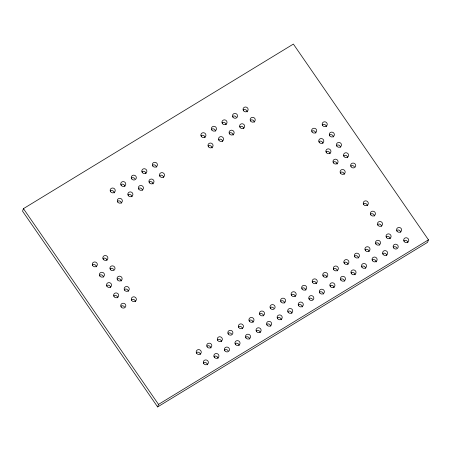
<?xml version="1.0" encoding="UTF-8"?>
<svg xmlns="http://www.w3.org/2000/svg" width="451" height="451" viewBox="0 0 451 451"><rect width="100%" height="100%" fill="white"/><g stroke="black" fill="none" stroke-linecap="round" stroke-linejoin="round"><path stroke-width="0.68" d="M23.441 208.65L22.55 211.175L157.625 406.926L427.559 242.35L428.45 239.825L293.375 44.074L23.441 208.65L158.51 404.4L157.625 406.926M158.51 404.4L428.45 239.825M203.531 362.813A2.559 2.413 19.4 0 1 207.494 364.791M196.41 352.49A2.559 2.413 19.4 0 1 200.374 354.475M214.078 356.38A2.559 2.413 19.4 0 1 218.042 358.365M206.958 346.064A2.559 2.413 19.4 0 1 210.921 348.042M224.626 349.953A2.559 2.413 19.4 0 1 228.161 350.731M217.506 339.631A2.559 2.413 19.4 0 1 221.469 341.616M235.174 343.521A2.559 2.413 19.4 0 1 239.131 345.505M228.054 333.204A2.559 2.413 19.4 0 1 231.583 333.982M245.716 337.094A2.559 2.413 19.4 0 1 249.679 339.073M238.596 326.772A2.559 2.413 19.4 0 1 242.559 328.756M256.264 330.662A2.559 2.413 19.4 0 1 260.227 332.646M249.144 320.345A2.559 2.413 19.4 0 1 253.107 322.324M266.812 324.23A2.559 2.413 19.4 0 1 270.775 326.214M259.691 313.913A2.559 2.413 19.4 0 1 263.655 315.897M277.354 317.803A2.559 2.413 19.4 0 1 281.317 319.787M270.234 307.486A2.559 2.413 19.4 0 1 273.768 308.258M287.901 311.37A2.559 2.413 19.4 0 1 291.865 313.355M280.781 301.054A2.559 2.413 19.4 0 1 284.744 303.038M298.449 304.944A2.559 2.413 19.4 0 1 302.412 306.922M291.329 294.621A2.559 2.413 19.4 0 1 295.292 296.606M308.991 298.511A2.559 2.413 19.4 0 1 312.526 299.289M301.871 288.195A2.559 2.413 19.4 0 1 305.834 290.179M319.539 292.085A2.559 2.413 19.4 0 1 323.502 294.063M312.419 281.762A2.559 2.413 19.4 0 1 316.382 283.747M330.087 285.652A2.559 2.413 19.4 0 1 334.05 287.637M322.967 275.335A2.559 2.413 19.4 0 1 326.93 277.314M340.635 279.225A2.559 2.413 19.4 0 1 344.592 281.204M333.514 268.903A2.559 2.413 19.4 0 1 337.472 270.888M351.177 272.793A2.559 2.413 19.4 0 1 355.14 274.777M344.057 262.476A2.559 2.413 19.4 0 1 348.02 264.455M361.725 266.366A2.559 2.413 19.4 0 1 365.688 268.345M354.604 256.044A2.559 2.413 19.4 0 1 358.568 258.028M372.272 259.934A2.559 2.413 19.4 0 1 376.235 261.918M365.152 249.617A2.559 2.413 19.4 0 1 369.115 251.596M382.814 253.507A2.559 2.413 19.4 0 1 386.778 255.486M375.694 243.185A2.559 2.413 19.4 0 1 379.657 245.169M393.362 247.075A2.559 2.413 19.4 0 1 396.897 247.853M386.242 236.758A2.559 2.413 19.4 0 1 390.205 238.737M403.91 240.648A2.559 2.413 19.4 0 1 407.873 242.627M396.79 230.326A2.559 2.413 19.4 0 1 400.753 232.31M311.85 131.111A2.559 2.413 19.4 0 1 315.813 133.096M322.397 124.685A2.559 2.413 19.4 0 1 326.361 126.663M318.97 141.434A2.559 2.413 19.4 0 1 322.933 143.412M329.518 135.001A2.559 2.413 19.4 0 1 333.481 136.986M326.09 151.75A2.559 2.413 19.4 0 1 330.053 153.735M336.638 145.323A2.559 2.413 19.4 0 1 340.601 147.302M333.21 162.072A2.559 2.413 19.4 0 1 337.173 164.051M343.758 155.64A2.559 2.413 19.4 0 1 347.721 157.625M340.33 172.389A2.559 2.413 19.4 0 1 344.293 174.374M350.878 165.962A2.559 2.413 19.4 0 1 354.407 166.74M208.204 145.927A2.559 2.413 19.4 0 1 212.167 147.911M201.084 135.61A2.559 2.413 19.4 0 1 205.047 137.589M218.746 139.494A2.559 2.413 19.4 0 1 222.709 141.479M211.626 129.178A2.559 2.413 19.4 0 1 215.589 131.162M229.294 133.068A2.559 2.413 19.4 0 1 233.257 135.046M222.174 122.745A2.559 2.413 19.4 0 1 226.137 124.73M239.842 126.635A2.559 2.413 19.4 0 1 243.805 128.62M232.722 116.319A2.559 2.413 19.4 0 1 236.251 117.097M250.384 120.208A2.559 2.413 19.4 0 1 254.347 122.187M243.264 109.886A2.559 2.413 19.4 0 1 247.227 111.871M117.508 201.219A2.559 2.413 19.4 0 1 121.471 203.204M110.388 190.903A2.559 2.413 19.4 0 1 114.345 192.887M128.05 194.793A2.559 2.413 19.4 0 1 132.013 196.777M120.93 184.47A2.559 2.413 19.4 0 1 124.893 186.455M138.598 188.36A2.559 2.413 19.4 0 1 142.561 190.345M131.478 178.044A2.559 2.413 19.4 0 1 135.012 178.821M149.146 181.933A2.559 2.413 19.4 0 1 153.109 183.912M142.026 171.611A2.559 2.413 19.4 0 1 145.989 173.596M159.688 175.501A2.559 2.413 19.4 0 1 163.651 177.485M152.568 165.184A2.559 2.413 19.4 0 1 156.531 167.169M131.517 299.695A2.559 2.413 19.4 0 1 135.48 301.68M120.969 306.128A2.559 2.413 19.4 0 1 124.504 306.905M124.397 289.379A2.559 2.413 19.4 0 1 128.36 291.363M113.849 295.811A2.559 2.413 19.4 0 1 117.812 297.79M117.277 279.062A2.559 2.413 19.4 0 1 121.24 281.041M106.729 285.489A2.559 2.413 19.4 0 1 110.692 287.473M110.157 268.74A2.559 2.413 19.4 0 1 113.691 269.518M99.609 275.172A2.559 2.413 19.4 0 1 103.572 277.151M103.037 258.423A2.559 2.413 19.4 0 1 107 260.402M92.489 264.85A2.559 2.413 19.4 0 1 96.452 266.834M377.696 224.373A2.559 2.413 19.4 0 1 381.659 226.357M370.575 214.056A2.559 2.413 19.4 0 1 374.539 216.035M363.455 203.734A2.559 2.413 19.4 0 1 367.418 205.718M203.739 363.636A2.559 2.413 19.4 0 0 208.136 363.489A2.559 2.413 19.4 0 0 205.667 359.915A2.559 2.413 19.4 0 0 203.739 363.636M196.619 353.313A2.559 2.413 19.4 0 0 201.016 353.172A2.559 2.413 19.4 0 0 198.547 349.598A2.559 2.413 19.4 0 0 196.619 353.313M214.281 357.203A2.559 2.413 19.4 0 0 218.679 357.062A2.559 2.413 19.4 0 0 216.215 353.488A2.559 2.413 19.4 0 0 214.281 357.203M207.161 346.887A2.559 2.413 19.4 0 0 211.558 346.746A2.559 2.413 19.4 0 0 209.095 343.166A2.559 2.413 19.4 0 0 207.161 346.887M224.829 350.777A2.559 2.413 19.4 0 0 229.226 350.63A2.559 2.413 19.4 0 0 226.763 347.056A2.559 2.413 19.4 0 0 224.829 350.777M217.709 340.454A2.559 2.413 19.4 0 0 222.106 340.313A2.559 2.413 19.4 0 0 219.643 336.739A2.559 2.413 19.4 0 0 217.709 340.454M235.377 344.344A2.559 2.413 19.4 0 0 239.774 344.203A2.559 2.413 19.4 0 0 237.305 340.629A2.559 2.413 19.4 0 0 235.377 344.344M228.257 334.028A2.559 2.413 19.4 0 0 232.654 333.881A2.559 2.413 19.4 0 0 230.185 330.307A2.559 2.413 19.4 0 0 228.257 334.028M245.925 337.917A2.559 2.413 19.4 0 0 250.322 337.771A2.559 2.413 19.4 0 0 247.853 334.197A2.559 2.413 19.4 0 0 245.925 337.917M238.804 327.595A2.559 2.413 19.4 0 0 243.202 327.454A2.559 2.413 19.4 0 0 240.733 323.88A2.559 2.413 19.4 0 0 238.804 327.595M256.467 331.485A2.559 2.413 19.4 0 0 260.864 331.344A2.559 2.413 19.4 0 0 258.4 327.77A2.559 2.413 19.4 0 0 256.467 331.485M249.347 321.168A2.559 2.413 19.4 0 0 253.744 321.022A2.559 2.413 19.4 0 0 251.28 317.448A2.559 2.413 19.4 0 0 249.347 321.168M267.015 325.053A2.559 2.413 19.4 0 0 271.412 324.912A2.559 2.413 19.4 0 0 268.943 321.337A2.559 2.413 19.4 0 0 267.015 325.053M259.894 314.736A2.559 2.413 19.4 0 0 264.292 314.595A2.559 2.413 19.4 0 0 261.822 311.021A2.559 2.413 19.4 0 0 259.894 314.736M277.562 318.626A2.559 2.413 19.4 0 0 281.96 318.485A2.559 2.413 19.4 0 0 279.49 314.911A2.559 2.413 19.4 0 0 277.562 318.626M270.442 308.304A2.559 2.413 19.4 0 0 274.839 308.163A2.559 2.413 19.4 0 0 272.37 304.588A2.559 2.413 19.4 0 0 270.442 308.304M288.104 312.193A2.559 2.413 19.4 0 0 292.502 312.053A2.559 2.413 19.4 0 0 290.038 308.478A2.559 2.413 19.4 0 0 288.104 312.193M280.984 301.877A2.559 2.413 19.4 0 0 285.382 301.736A2.559 2.413 19.4 0 0 282.918 298.162A2.559 2.413 19.4 0 0 280.984 301.877M298.652 305.767A2.559 2.413 19.4 0 0 303.049 305.626A2.559 2.413 19.4 0 0 300.586 302.052A2.559 2.413 19.4 0 0 298.652 305.767M291.532 295.444A2.559 2.413 19.4 0 0 295.929 295.304A2.559 2.413 19.4 0 0 293.46 291.729A2.559 2.413 19.4 0 0 291.532 295.444M309.2 299.334A2.559 2.413 19.4 0 0 313.597 299.193A2.559 2.413 19.4 0 0 311.128 295.619A2.559 2.413 19.4 0 0 309.2 299.334M302.08 289.018A2.559 2.413 19.4 0 0 306.477 288.877A2.559 2.413 19.4 0 0 304.008 285.303A2.559 2.413 19.4 0 0 302.08 289.018M319.742 292.908A2.559 2.413 19.4 0 0 324.139 292.767A2.559 2.413 19.4 0 0 321.676 289.192A2.559 2.413 19.4 0 0 319.742 292.908M312.622 282.585A2.559 2.413 19.4 0 0 317.019 282.444A2.559 2.413 19.4 0 0 314.556 278.87A2.559 2.413 19.4 0 0 312.622 282.585M330.29 286.475A2.559 2.413 19.4 0 0 334.687 286.334A2.559 2.413 19.4 0 0 332.224 282.76A2.559 2.413 19.4 0 0 330.29 286.475M323.17 276.159A2.559 2.413 19.4 0 0 327.567 276.018A2.559 2.413 19.4 0 0 325.103 272.443A2.559 2.413 19.4 0 0 323.17 276.159M340.838 280.048A2.559 2.413 19.4 0 0 345.235 279.908A2.559 2.413 19.4 0 0 342.766 276.333A2.559 2.413 19.4 0 0 340.838 280.048M333.717 269.726A2.559 2.413 19.4 0 0 338.115 269.585A2.559 2.413 19.4 0 0 335.645 266.011A2.559 2.413 19.4 0 0 333.717 269.726M351.385 273.616A2.559 2.413 19.4 0 0 355.783 273.475A2.559 2.413 19.4 0 0 353.313 269.901A2.559 2.413 19.4 0 0 351.385 273.616M344.265 263.299A2.559 2.413 19.4 0 0 348.662 263.159A2.559 2.413 19.4 0 0 346.193 259.584A2.559 2.413 19.4 0 0 344.265 263.299M361.928 267.189A2.559 2.413 19.4 0 0 366.325 267.048A2.559 2.413 19.4 0 0 363.861 263.474A2.559 2.413 19.4 0 0 361.928 267.189M354.807 256.867A2.559 2.413 19.4 0 0 359.205 256.726A2.559 2.413 19.4 0 0 356.741 253.152A2.559 2.413 19.4 0 0 354.807 256.867M372.475 260.757A2.559 2.413 19.4 0 0 376.873 260.616A2.559 2.413 19.4 0 0 374.403 257.042A2.559 2.413 19.4 0 0 372.475 260.757M365.355 250.44A2.559 2.413 19.4 0 0 369.752 250.299A2.559 2.413 19.4 0 0 367.283 246.725A2.559 2.413 19.4 0 0 365.355 250.44M383.023 254.33A2.559 2.413 19.4 0 0 387.42 254.189A2.559 2.413 19.4 0 0 384.951 250.609A2.559 2.413 19.4 0 0 383.023 254.33M375.903 244.008A2.559 2.413 19.4 0 0 380.3 243.867A2.559 2.413 19.4 0 0 377.831 240.293A2.559 2.413 19.4 0 0 375.903 244.008M393.565 247.898A2.559 2.413 19.4 0 0 397.962 247.757A2.559 2.413 19.4 0 0 395.499 244.183A2.559 2.413 19.4 0 0 393.565 247.898M386.445 237.581A2.559 2.413 19.4 0 0 390.842 237.44A2.559 2.413 19.4 0 0 388.379 233.866A2.559 2.413 19.4 0 0 386.445 237.581M404.113 241.471A2.559 2.413 19.4 0 0 408.51 241.33A2.559 2.413 19.4 0 0 406.047 237.75A2.559 2.413 19.4 0 0 404.113 241.471M396.993 231.149A2.559 2.413 19.4 0 0 401.39 231.008A2.559 2.413 19.4 0 0 398.926 227.434A2.559 2.413 19.4 0 0 396.993 231.149M312.053 131.934A2.559 2.413 19.4 0 0 316.45 131.793A2.559 2.413 19.4 0 0 313.986 128.219A2.559 2.413 19.4 0 0 312.053 131.934M322.6 125.508A2.559 2.413 19.4 0 0 326.998 125.367A2.559 2.413 19.4 0 0 324.528 121.793A2.559 2.413 19.4 0 0 322.6 125.508M319.173 142.257A2.559 2.413 19.4 0 0 323.57 142.116A2.559 2.413 19.4 0 0 321.106 138.542A2.559 2.413 19.4 0 0 319.173 142.257M329.72 135.824A2.559 2.413 19.4 0 0 334.118 135.683A2.559 2.413 19.4 0 0 331.648 132.109A2.559 2.413 19.4 0 0 329.72 135.824M326.293 152.573A2.559 2.413 19.4 0 0 330.69 152.432A2.559 2.413 19.4 0 0 328.227 148.858A2.559 2.413 19.4 0 0 326.293 152.573M336.841 146.147A2.559 2.413 19.4 0 0 341.238 146.006A2.559 2.413 19.4 0 0 338.769 142.426A2.559 2.413 19.4 0 0 336.841 146.147M333.413 162.896A2.559 2.413 19.4 0 0 337.81 162.755A2.559 2.413 19.4 0 0 335.347 159.175A2.559 2.413 19.4 0 0 333.413 162.896M343.961 156.463A2.559 2.413 19.4 0 0 348.358 156.322A2.559 2.413 19.4 0 0 345.889 152.748A2.559 2.413 19.4 0 0 343.961 156.463M340.533 173.212A2.559 2.413 19.4 0 0 344.93 173.071A2.559 2.413 19.4 0 0 342.467 169.497A2.559 2.413 19.4 0 0 340.533 173.212M351.081 166.785A2.559 2.413 19.4 0 0 355.478 166.639A2.559 2.413 19.4 0 0 353.009 163.065A2.559 2.413 19.4 0 0 351.081 166.785M208.407 146.75A2.559 2.413 19.4 0 0 212.804 146.609A2.559 2.413 19.4 0 0 210.335 143.035A2.559 2.413 19.4 0 0 208.407 146.75M201.287 136.427A2.559 2.413 19.4 0 0 205.684 136.287A2.559 2.413 19.4 0 0 203.215 132.712A2.559 2.413 19.4 0 0 201.287 136.427M218.955 140.317A2.559 2.413 19.4 0 0 223.352 140.176A2.559 2.413 19.4 0 0 220.883 136.602A2.559 2.413 19.4 0 0 218.955 140.317M211.835 130.001A2.559 2.413 19.4 0 0 216.232 129.86A2.559 2.413 19.4 0 0 213.763 126.286A2.559 2.413 19.4 0 0 211.835 130.001M229.497 133.891A2.559 2.413 19.4 0 0 233.894 133.75A2.559 2.413 19.4 0 0 231.431 130.176A2.559 2.413 19.4 0 0 229.497 133.891M222.377 123.568A2.559 2.413 19.4 0 0 226.774 123.427A2.559 2.413 19.4 0 0 224.31 119.853A2.559 2.413 19.4 0 0 222.377 123.568M240.045 127.458A2.559 2.413 19.4 0 0 244.442 127.317A2.559 2.413 19.4 0 0 241.973 123.743A2.559 2.413 19.4 0 0 240.045 127.458M232.925 117.142A2.559 2.413 19.4 0 0 237.322 117.001A2.559 2.413 19.4 0 0 234.853 113.426A2.559 2.413 19.4 0 0 232.925 117.142M250.593 121.031A2.559 2.413 19.4 0 0 254.99 120.891A2.559 2.413 19.4 0 0 252.521 117.316A2.559 2.413 19.4 0 0 250.593 121.031M243.472 110.709A2.559 2.413 19.4 0 0 247.87 110.568A2.559 2.413 19.4 0 0 245.4 106.994A2.559 2.413 19.4 0 0 243.472 110.709M117.711 202.042A2.559 2.413 19.4 0 0 122.108 201.901A2.559 2.413 19.4 0 0 119.639 198.327A2.559 2.413 19.4 0 0 117.711 202.042M110.591 191.726A2.559 2.413 19.4 0 0 114.988 191.585A2.559 2.413 19.4 0 0 112.519 188.011A2.559 2.413 19.4 0 0 110.591 191.726M128.259 195.616A2.559 2.413 19.4 0 0 132.656 195.475A2.559 2.413 19.4 0 0 130.187 191.9A2.559 2.413 19.4 0 0 128.259 195.616M121.139 185.293A2.559 2.413 19.4 0 0 125.536 185.152A2.559 2.413 19.4 0 0 123.067 181.578A2.559 2.413 19.4 0 0 121.139 185.293M138.801 189.183A2.559 2.413 19.4 0 0 143.198 189.042A2.559 2.413 19.4 0 0 140.735 185.468A2.559 2.413 19.4 0 0 138.801 189.183M131.681 178.867A2.559 2.413 19.4 0 0 136.078 178.726A2.559 2.413 19.4 0 0 133.614 175.151A2.559 2.413 19.4 0 0 131.681 178.867M149.349 182.756A2.559 2.413 19.4 0 0 153.746 182.616A2.559 2.413 19.4 0 0 151.277 179.041A2.559 2.413 19.4 0 0 149.349 182.756M142.228 172.434A2.559 2.413 19.4 0 0 146.626 172.293A2.559 2.413 19.4 0 0 144.157 168.719A2.559 2.413 19.4 0 0 142.228 172.434M159.896 176.324A2.559 2.413 19.4 0 0 164.294 176.183A2.559 2.413 19.4 0 0 161.824 172.609A2.559 2.413 19.4 0 0 159.896 176.324M152.776 166.007A2.559 2.413 19.4 0 0 157.173 165.867A2.559 2.413 19.4 0 0 154.704 162.292A2.559 2.413 19.4 0 0 152.776 166.007M131.72 300.518A2.559 2.413 19.4 0 0 136.117 300.377A2.559 2.413 19.4 0 0 133.654 296.803A2.559 2.413 19.4 0 0 131.72 300.518M121.178 306.951A2.559 2.413 19.4 0 0 125.575 306.81A2.559 2.413 19.4 0 0 123.106 303.235A2.559 2.413 19.4 0 0 121.178 306.951M124.6 290.202A2.559 2.413 19.4 0 0 128.997 290.061A2.559 2.413 19.4 0 0 126.534 286.486A2.559 2.413 19.4 0 0 124.6 290.202M114.058 296.634A2.559 2.413 19.4 0 0 118.455 296.487A2.559 2.413 19.4 0 0 115.986 292.913A2.559 2.413 19.4 0 0 114.058 296.634M117.48 279.885A2.559 2.413 19.4 0 0 121.877 279.738A2.559 2.413 19.4 0 0 119.414 276.164A2.559 2.413 19.4 0 0 117.48 279.885M106.938 286.312A2.559 2.413 19.4 0 0 111.335 286.171A2.559 2.413 19.4 0 0 108.866 282.597A2.559 2.413 19.4 0 0 106.938 286.312M110.36 269.563A2.559 2.413 19.4 0 0 114.757 269.422A2.559 2.413 19.4 0 0 112.293 265.848A2.559 2.413 19.4 0 0 110.36 269.563M99.818 275.995A2.559 2.413 19.4 0 0 104.215 275.854A2.559 2.413 19.4 0 0 101.746 272.28A2.559 2.413 19.4 0 0 99.818 275.995M103.24 259.246A2.559 2.413 19.4 0 0 107.637 259.105A2.559 2.413 19.4 0 0 105.173 255.531A2.559 2.413 19.4 0 0 103.24 259.246M92.697 265.673A2.559 2.413 19.4 0 0 97.095 265.532A2.559 2.413 19.4 0 0 94.625 261.958A2.559 2.413 19.4 0 0 92.697 265.673M377.904 225.196A2.559 2.413 19.4 0 0 382.301 225.055A2.559 2.413 19.4 0 0 379.832 221.48A2.559 2.413 19.4 0 0 377.904 225.196M370.784 214.879A2.559 2.413 19.4 0 0 375.181 214.738A2.559 2.413 19.4 0 0 372.712 211.164A2.559 2.413 19.4 0 0 370.784 214.879M363.664 204.557A2.559 2.413 19.4 0 0 368.061 204.416A2.559 2.413 19.4 0 0 365.592 200.842A2.559 2.413 19.4 0 0 363.664 204.557"/></g></svg>
